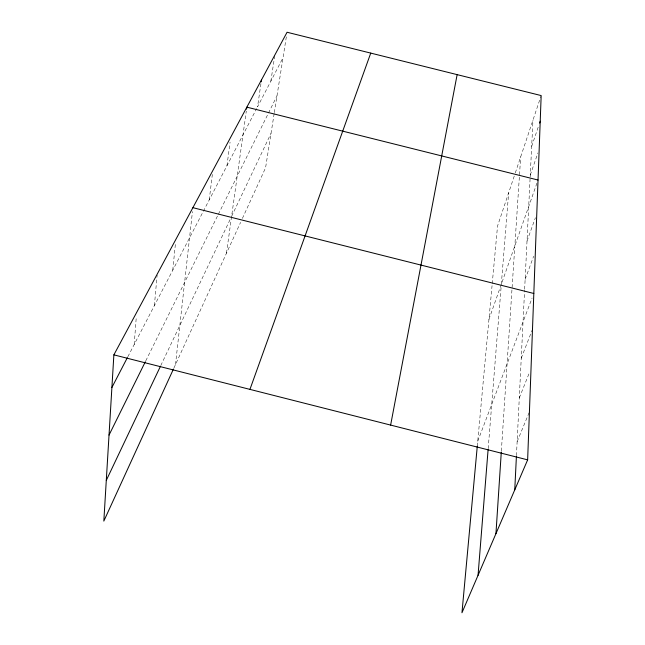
<?xml version="1.0" encoding="UTF-8"?>
<svg xmlns="http://www.w3.org/2000/svg" width="645" height="645" viewBox="0 0 645 645"><rect width="100%" height="100%" fill="white"/><g stroke="black" fill="none" stroke-linecap="round" stroke-linejoin="round"><path stroke-width="0.48" stroke-dasharray="3.23 2.42" d="M516.443 455.676L524.595 290.242M524.643 289.25L530.117 177.996M530.166 177.012L532.972 120.083M501.359 451.065L520.684 156.808M134.2 344.494L136.329 316.461M488.176 448.67L501.101 287.178M501.334 284.235L508.655 192.791M154.389 305.593L157.114 275.141M477.284 446.195L492.054 285.671M492.232 283.671L497.537 226.032L514.992 173.852M172.755 270.19L175.464 243.358M175.496 364.562L192.46 211.568M209.238 199.902L212.342 174.464M226.959 165.757L230.063 142.15M226.459 253.235L246.301 111.117M260.935 83.721L257.548 106.812L283.034 57.711M270.844 81.189L274.706 55.978M274.165 113.585L265.571 167.821L241.432 220.542M274.327 112.601L286.445 36.168M515.307 172.908L540.857 96.516M531.674 146.367L538.631 125.872M530.263 175.053L537.906 152.938M488.942 319.428L537.696 180.971M527.013 241.085L535.423 217.704M525.127 279.358L533.665 256.202M477.743 441.245L532.077 298.071M521.241 358.201L532.125 330.24M519.29 397.933L529.561 372.27M517.137 441.607L529.037 412.832M173.844 368.174L240.593 222.372M160.782 365.578L230.765 218.131M231.611 216.357L271.045 133.265M145.786 360.829L217.897 215.196M218.333 214.317L276.979 95.879M127.831 356.766L256.637 108.562"/><path stroke-width="0.97" d="M477.284 446.195L461.965 612.75L527.642 459.861L541.171 95.573L287.065 32.25L113.875 354.855L103.829 521.096L173.432 369.077M514.758 489.853L516.395 456.684M495.941 533.665L501.294 452.072M478.042 575.324L488.096 449.654M246.575 109.134L246.858 107.159L538.035 180.028M261.217 81.794L261.499 79.875M390.628 425.087L457.136 74.627M539.583 123.082L540.22 121.22M249.946 389.387L370.746 53.1M106.288 480.38L160.355 366.481M109.029 435.077L145.343 361.732M111.908 387.443L127.371 357.644M192.895 207.674L533.818 293.483M113.875 354.855L527.642 459.861"/></g></svg>
